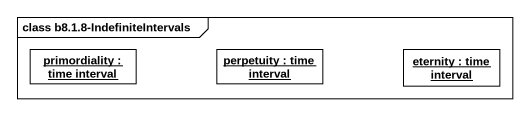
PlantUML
@startuml
mainframe class b8.1.8-IndefiniteIntervals
hide circle
hide empty members
object "primordiality : time interval" as primordiality
object "perpetuity : time interval" as perpetuity
object "eternity : time interval" as eternity
@enduml
